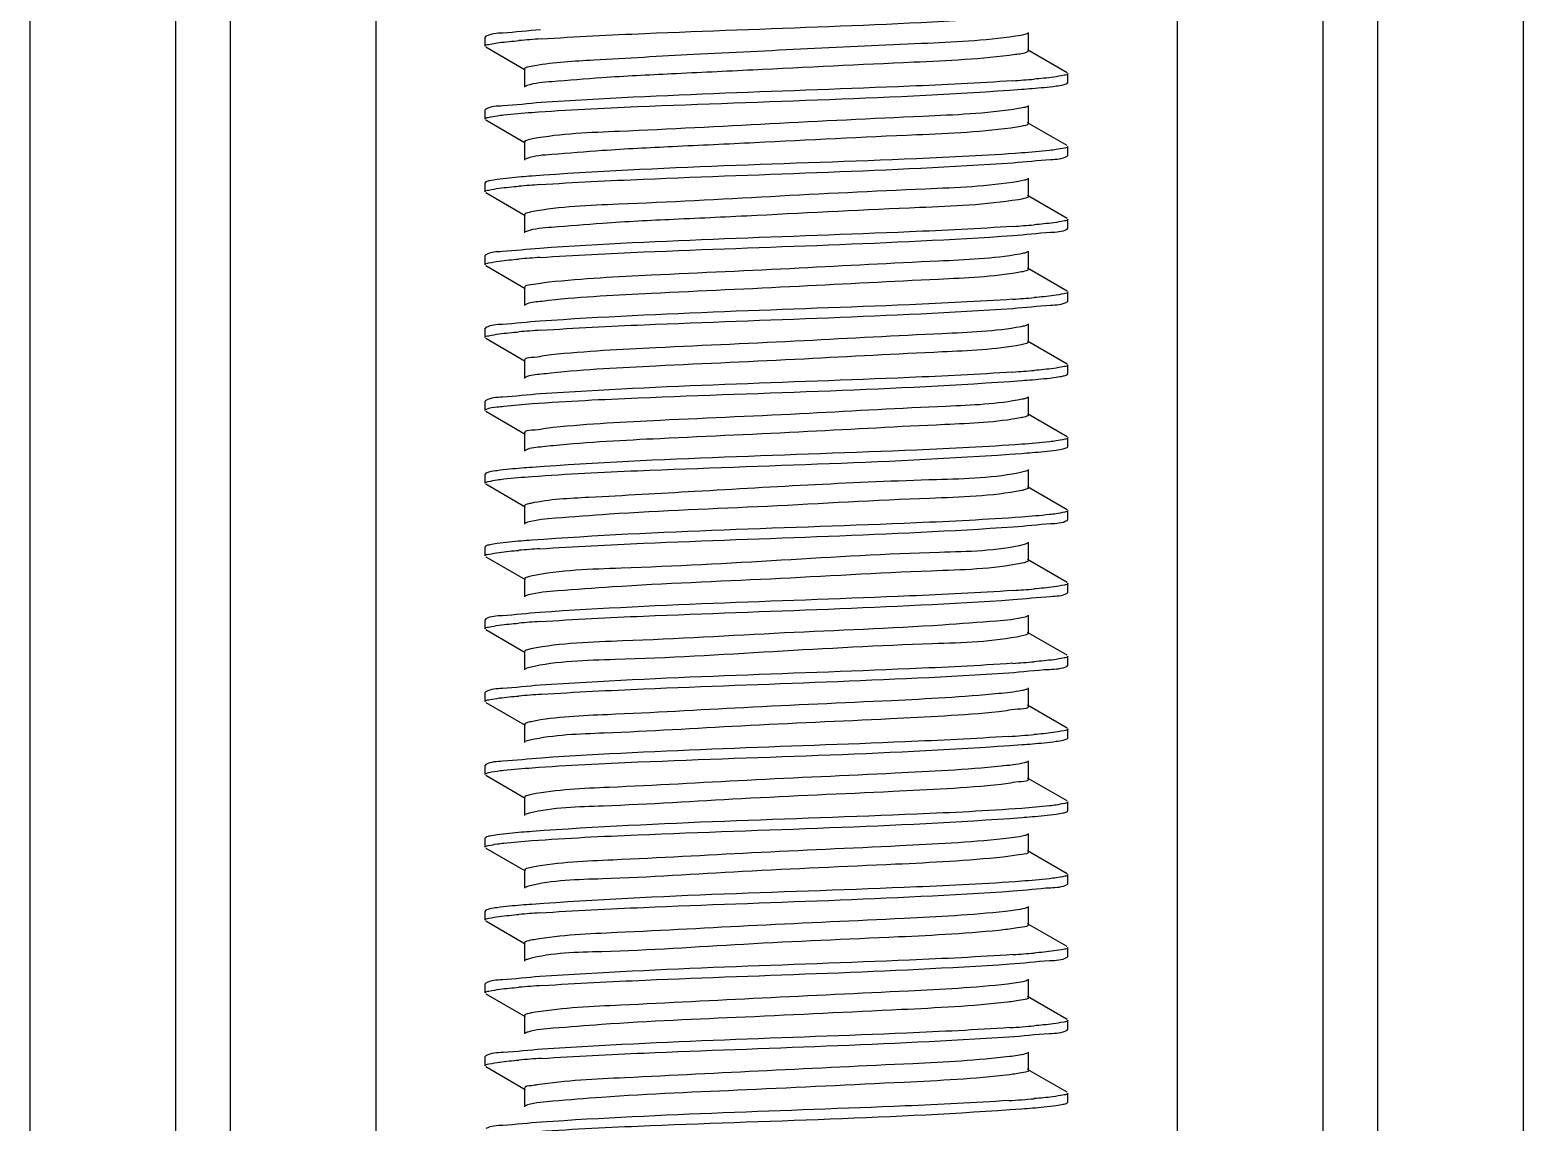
# Model space of a CAD drawing. Extents: x -427546 to -314919, y 698702 to 968782.
# Drawn here: x -415004.5 to -414699.4, y 910310.5 to 910533.7 of the extents above; entities that cross this region are included whole.
import ezdxf

# ---------------------------------------------------------------- set-up
doc = ezdxf.new("R2010")
doc.units = 0
doc.header["$LTSCALE"] = 1000
doc.header["$MEASUREMENT"] = 0
doc.layers.get('0').update_dxf_attribs({"linetype": 'CONTINUOUS'})

msp = doc.modelspace()

# ---------------------------------------------------------------- linework, layer by layer
at = {"linetype": 'CONTINUOUS'}
for p, q in [((-415004.48, 912764.98), (-415004.48, 909801.84)), ((-414974.72, 912764.98), (-414974.72, 909801.84)), ((-414963.55, 912764.98), (-414963.55, 909801.84)), ((-414933.79, 912764.98), (-414933.79, 909801.84)), ((-414770.08, 912764.98), (-414770.08, 909801.84)), ((-414740.31, 912764.98), (-414740.31, 909801.84)), ((-414729.15, 912764.98), (-414729.15, 909801.84)), ((-414699.38, 912764.98), (-414699.38, 909801.84)), ((-414800.46, 910529.47), (-414800.46, 910533.19)), ((-414911.32, 910532.42), (-414911.46, 910532.26)), ((-414911.46, 910530.4), (-414911.46, 910532.26)), ((-414911.46, 910530.4), (-414911.46, 910532.26)), ((-414911.32, 910530.24), (-414903.25, 910525.56)), ((-414792.54, 910524.98), (-414800.62, 910529.66)), ((-414903.41, 910525.75), (-414903.41, 910522.03)), ((-414792.4, 910522.96), (-414792.4, 910524.82)), ((-414792.4, 910522.96), (-414792.4, 910524.82)), ((-414792.54, 910522.79), (-414792.4, 910522.96)), ((-414911.32, 910517.54), (-414911.46, 910517.38)), ((-414800.46, 910514.59), (-414800.46, 910518.31)), ((-414911.46, 910515.52), (-414911.46, 910517.38)), ((-414911.46, 910515.52), (-414911.46, 910517.38)), ((-414911.32, 910515.35), (-414903.25, 910510.68)), ((-414792.54, 910510.1), (-414800.62, 910514.77)), ((-414903.41, 910510.86), (-414903.41, 910507.14)), ((-414792.4, 910508.07), (-414792.4, 910509.93)), ((-414792.4, 910508.07), (-414792.4, 910509.93)), ((-414902.97, 910507.45), (-414903.25, 910507.33)), ((-414792.54, 910507.91), (-414792.4, 910508.07)), ((-414911.32, 910502.66), (-414911.46, 910502.49)), ((-414911.46, 910500.63), (-414911.46, 910502.49)), ((-414911.46, 910500.63), (-414911.46, 910502.49)), ((-414800.46, 910499.7), (-414800.46, 910503.42)), ((-414911.32, 910500.47), (-414903.25, 910495.79)), ((-414792.54, 910495.21), (-414800.62, 910499.89)), ((-414903.41, 910495.98), (-414903.41, 910492.26)), ((-414792.54, 910493.03), (-414792.4, 910493.19)), ((-414792.4, 910493.19), (-414792.4, 910495.05)), ((-414792.4, 910493.19), (-414792.4, 910495.05)), ((-414903, 910492.56), (-414903.25, 910492.45)), ((-414911.32, 910487.77), (-414911.46, 910487.61)), ((-414911.46, 910485.75), (-414911.46, 910487.61)), ((-414911.46, 910485.75), (-414911.46, 910487.61)), ((-414800.46, 910484.82), (-414800.46, 910488.54)), ((-414911.32, 910485.59), (-414903.25, 910480.91)), ((-414792.54, 910480.33), (-414800.62, 910485.01)), ((-414903.41, 910481.1), (-414903.41, 910477.38)), ((-414792.54, 910478.15), (-414792.4, 910478.31)), ((-414792.4, 910478.31), (-414792.4, 910480.17)), ((-414792.4, 910478.31), (-414792.4, 910480.17)), ((-414911.32, 910472.89), (-414911.46, 910472.73)), ((-414911.46, 910470.87), (-414911.46, 910472.73)), ((-414911.46, 910470.87), (-414911.46, 910472.73)), ((-414800.46, 910469.94), (-414800.46, 910473.66)), ((-414911.32, 910470.7), (-414903.25, 910466.03)), ((-414792.54, 910465.45), (-414800.62, 910470.12)), ((-414903.41, 910466.22), (-414903.41, 910462.5)), ((-414792.54, 910463.26), (-414792.4, 910463.43)), ((-414792.4, 910463.43), (-414792.4, 910465.29)), ((-414792.4, 910463.43), (-414792.4, 910465.29)), ((-414911.32, 910458.01), (-414911.46, 910457.84)), ((-414911.46, 910455.98), (-414911.46, 910457.84)), ((-414911.46, 910455.98), (-414911.46, 910457.84)), ((-414800.46, 910455.05), (-414800.46, 910458.77)), ((-414911.32, 910455.82), (-414903.25, 910451.14)), ((-414792.54, 910450.57), (-414800.62, 910455.24)), ((-414903.41, 910451.33), (-414903.41, 910447.61)), ((-414792.4, 910448.54), (-414792.4, 910450.4)), ((-414792.4, 910448.54), (-414792.4, 910450.4)), ((-414792.54, 910448.38), (-414792.4, 910448.54)), ((-414911.32, 910443.12), (-414911.46, 910442.96)), ((-414911.46, 910441.1), (-414911.46, 910442.96)), ((-414911.46, 910441.1), (-414911.46, 910442.96)), ((-414800.46, 910440.17), (-414800.46, 910443.89)), ((-414911.32, 910440.94), (-414903.25, 910436.26)), ((-414792.54, 910435.68), (-414800.62, 910440.36)), ((-414903.41, 910436.45), (-414903.41, 910432.73)), ((-414792.4, 910433.66), (-414792.4, 910435.52)), ((-414792.4, 910433.66), (-414792.4, 910435.52)), ((-414792.54, 910433.5), (-414792.4, 910433.66)), ((-414800.46, 910425.29), (-414800.46, 910429.01)), ((-414911.32, 910428.24), (-414911.46, 910428.08)), ((-414911.46, 910426.22), (-414911.46, 910428.08)), ((-414911.46, 910426.22), (-414911.46, 910428.08)), ((-414911.32, 910426.05), (-414903.25, 910421.38)), ((-414801.32, 910424.85), (-414801.74, 910424.76)), ((-414792.54, 910420.8), (-414800.62, 910425.48)), ((-414903.41, 910421.57), (-414903.41, 910417.85)), ((-414792.4, 910418.78), (-414792.4, 910420.64)), ((-414792.4, 910418.78), (-414792.4, 910420.64)), ((-414792.54, 910418.61), (-414792.4, 910418.78)), ((-414800.46, 910410.4), (-414800.46, 910414.13)), ((-414911.32, 910413.36), (-414911.46, 910413.2)), ((-414911.46, 910411.33), (-414911.46, 910413.2)), ((-414911.46, 910411.33), (-414911.46, 910413.2)), ((-414911.32, 910411.17), (-414903.25, 910406.5)), ((-414801.14, 910410.02), (-414801.71, 910409.88)), ((-414792.54, 910405.92), (-414800.62, 910410.59)), ((-414903.41, 910406.68), (-414903.41, 910402.96)), ((-414792.4, 910403.89), (-414792.4, 910405.75)), ((-414792.4, 910403.89), (-414792.4, 910405.75)), ((-414792.54, 910403.73), (-414792.4, 910403.89)), ((-414911.32, 910398.48), (-414911.46, 910398.31)), ((-414800.46, 910395.52), (-414800.46, 910399.24)), ((-414911.46, 910396.45), (-414911.46, 910398.31)), ((-414911.46, 910396.45), (-414911.46, 910398.31)), ((-414911.32, 910396.29), (-414903.25, 910391.61)), ((-414792.54, 910391.03), (-414800.62, 910395.71)), ((-414903.41, 910391.8), (-414903.41, 910388.08)), ((-414792.4, 910389.01), (-414792.4, 910390.87)), ((-414792.4, 910389.01), (-414792.4, 910390.87)), ((-414792.54, 910388.85), (-414792.4, 910389.01)), ((-414911.32, 910383.59), (-414911.46, 910383.43)), ((-414911.46, 910381.57), (-414911.46, 910383.43)), ((-414911.46, 910381.57), (-414911.46, 910383.43)), ((-414800.46, 910380.64), (-414800.46, 910384.36)), ((-414911.32, 910381.41), (-414903.25, 910376.73)), ((-414792.54, 910376.15), (-414800.62, 910380.83)), ((-414903.41, 910376.92), (-414903.41, 910373.2)), ((-414792.54, 910373.96), (-414792.4, 910374.13)), ((-414792.4, 910374.13), (-414792.4, 910375.99)), ((-414792.4, 910374.13), (-414792.4, 910375.99)), ((-414911.32, 910368.71), (-414911.46, 910368.55)), ((-414911.46, 910366.69), (-414911.46, 910368.55)), ((-414911.46, 910366.69), (-414911.46, 910368.55)), ((-414800.46, 910365.76), (-414800.46, 910369.48)), ((-414911.32, 910366.52), (-414903.25, 910361.85)), ((-414792.54, 910361.27), (-414800.62, 910365.94)), ((-414903.41, 910362.03), (-414903.41, 910358.31)), ((-414792.54, 910359.08), (-414792.4, 910359.24)), ((-414792.4, 910359.24), (-414792.4, 910361.1)), ((-414792.4, 910359.24), (-414792.4, 910361.1)), ((-414911.32, 910353.83), (-414911.46, 910353.66)), ((-414911.46, 910351.8), (-414911.46, 910353.66)), ((-414911.46, 910351.8), (-414911.46, 910353.66)), ((-414800.46, 910350.87), (-414800.46, 910354.59)), ((-414911.32, 910351.64), (-414903.25, 910346.96)), ((-414792.54, 910346.38), (-414800.62, 910351.06)), ((-414903.41, 910347.15), (-414903.41, 910343.43)), ((-414792.54, 910344.2), (-414792.4, 910344.36)), ((-414792.4, 910344.36), (-414792.4, 910346.22)), ((-414792.4, 910344.36), (-414792.4, 910346.22)), ((-414911.32, 910338.94), (-414911.46, 910338.78)), ((-414911.46, 910336.92), (-414911.46, 910338.78)), ((-414911.46, 910336.92), (-414911.46, 910338.78)), ((-414800.46, 910335.99), (-414800.46, 910339.71)), ((-414911.32, 910336.76), (-414903.25, 910332.08)), ((-414792.54, 910331.5), (-414800.62, 910336.18)), ((-414903.41, 910332.27), (-414903.41, 910328.55)), ((-414792.54, 910329.32), (-414792.4, 910329.48)), ((-414792.4, 910329.48), (-414792.4, 910331.34)), ((-414792.4, 910329.48), (-414792.4, 910331.34)), ((-414911.32, 910324.06), (-414911.46, 910323.9)), ((-414911.46, 910322.04), (-414911.46, 910323.9)), ((-414911.46, 910322.04), (-414911.46, 910323.9)), ((-414800.46, 910321.11), (-414800.46, 910324.83)), ((-414911.32, 910321.87), (-414903.25, 910317.2)), ((-414792.54, 910316.62), (-414800.62, 910321.29)), ((-414903.41, 910317.39), (-414903.41, 910313.67)), ((-414792.4, 910314.6), (-414792.4, 910316.46)), ((-414792.4, 910314.6), (-414792.4, 910316.46)), ((-414792.54, 910314.43), (-414792.4, 910314.6))]:
    msp.add_line(p, q, dxfattribs=at)
for centre, radius, start, end in [((-414882.87, 910273.3), 259.16, 93.7954, 94.806), ((-414820.77, 910779.06), 256.29, 273.829, 274.8033), ((-414883.2, 910247.74), 254.94, 93.8436, 94.8035), ((-414820.66, 910747.86), 254.86, 273.8442, 274.8035), ((-414883.16, 910232.31), 255.49, 93.8362, 94.8047), ((-414820.73, 910733.88), 255.76, 273.8345, 274.8034), ((-414883.05, 910216.06), 256.86, 93.8204, 94.8056), ((-414820.77, 910719.48), 256.24, 273.8294, 274.8033), ((-414804.14, 910451.25), 11.85, 281.4996, 282.8069), ((-414883.2, 910173.33), 254.94, 93.8437, 94.8034), ((-414820.65, 910673.41), 254.82, 273.8446, 274.8035), ((-414883.16, 910157.93), 255.46, 93.8365, 94.8046), ((-414820.73, 910659.44), 255.74, 273.8348, 274.8034), ((-414882.77, 910138.15), 260.36, 93.7887, 94.801), ((-414821.82, 910658.39), 269.61, 273.6947, 274.7994), ((-414883.2, 910098.92), 254.93, 93.8438, 94.8034), ((-414820.65, 910598.96), 254.78, 273.845, 274.8036), ((-414882.5, 910075.12), 263.88, 93.753, 94.8001), ((-414821.57, 910595.72), 266.46, 273.7263, 274.8), ((-414882.76, 910063.63), 260.48, 93.7875, 94.801), ((-414821.81, 910583.88), 269.52, 273.6957, 274.7994)]:
    msp.add_arc(centre, radius, start, end, dxfattribs=at)
for points, knots in [([(-414900.02, 910531.89), (-414892.96, 910532.37), (-414860.84, 910533.91), (-414828.68, 910534.66), (-414803.65, 910536.36)], [0, 0, 0, 0, 0.21997, 1, 1, 1, 1]), ([(-414900.16, 910533.74), (-414902.74, 910533.57), (-414906.37, 910533.07), (-414910.31, 910533), (-414911.32, 910532.42)], [0, 0, 0, 0, 0.690434, 1, 1, 1, 1]), ([(-414800.62, 910533), (-414800.73, 910532.94), (-414801.54, 910532.64), (-414802.4, 910532.53), (-414803.13, 910532.42)], [0, 0, 0, 0, 0.145106, 1, 1, 1, 1]), ([(-414911.46, 910530.4), (-414911.46, 910530.67), (-414910.03, 910530.85), (-414909.31, 910531.04), (-414908.59, 910531.14)], [0, 0, 0, 0, 0.271456, 1, 1, 1, 1]), ([(-414803.13, 910532.42), (-414809.47, 910531.51), (-414831.45, 910530.51), (-414860.15, 910529.18), (-414886.48, 910527.72), (-414897.33, 910527.08), (-414901.32, 910526.42)], [0, 0, 0, 0, 0.195214, 0.66949, 0.876579, 1, 1, 1, 1]), ([(-414803.13, 910528.7), (-414810, 910527.71), (-414827.95, 910526.97), (-414851.36, 910525.77), (-414872.6, 910524.77), (-414886.31, 910524.11), (-414896.1, 910523.23), (-414901.31, 910522.9), (-414902.94, 910522.35)], [0, 0, 0, 0, 0.2081, 0.537452, 0.703534, 0.845734, 0.94828, 1, 1, 1, 1]), ([(-414800.46, 910529.47), (-414800.46, 910529.38), (-414801.39, 910528.77), (-414802.28, 910528.82), (-414803.13, 910528.7)], [0, 0, 0, 0, 0.090621, 1, 1, 1, 1]), ([(-414901.32, 910526.42), (-414901.85, 910526.34), (-414902.41, 910526.2), (-414903.41, 910525.96), (-414903.41, 910525.75)], [0, 0, 0, 0, 0.718866, 1, 1, 1, 1]), ([(-414792.4, 910524.82), (-414792.4, 910524.55), (-414793.83, 910524.37), (-414794.56, 910524.17), (-414795.28, 910524.08)], [0, 0, 0, 0, 0.27149, 1, 1, 1, 1]), ([(-414902.94, 910522.35), (-414903, 910522.33), (-414903.1, 910522.29), (-414903.2, 910522.24), (-414903.25, 910522.22)], [0, 0, 0, 0, 0.55363, 1, 1, 1, 1]), ([(-414901.92, 910516.88), (-414894.74, 910517.4), (-414861.38, 910519.03), (-414827.97, 910519.68), (-414801.85, 910521.6)], [0, 0, 0, 0, 0.21564, 1, 1, 1, 1]), ([(-414803.65, 910523.34), (-414810.68, 910522.86), (-414842.8, 910521.31), (-414874.96, 910520.56), (-414900.02, 910518.87)], [0, 0, 0, 0, 0.218927, 1, 1, 1, 1]), ([(-414801.85, 910521.6), (-414801.12, 910521.66), (-414798.77, 910521.84), (-414796.42, 910522.05), (-414794.81, 910522.28)], [0, 0, 0, 0, 0.30751, 1, 1, 1, 1]), ([(-414794.81, 910522.28), (-414794.31, 910522.35), (-414793.56, 910522.48), (-414792.78, 910522.66), (-414792.54, 910522.79)], [0, 0, 0, 0, 0.642991, 1, 1, 1, 1]), ([(-414900.02, 910518.87), (-414902.64, 910518.69), (-414906.3, 910518.18), (-414910.3, 910518.12), (-414911.32, 910517.54)], [0, 0, 0, 0, 0.690663, 1, 1, 1, 1]), ([(-414802.81, 910517.59), (-414809.15, 910516.61), (-414826.04, 910515.91), (-414853.1, 910514.56), (-414879.66, 910513.09), (-414895.93, 910512.54), (-414901.78, 910511.46)], [0, 0, 0, 0, 0.194105, 0.509785, 0.82001, 1, 1, 1, 1]), ([(-414800.62, 910518.12), (-414800.86, 910517.98), (-414801.6, 910517.8), (-414802.34, 910517.66), (-414802.81, 910517.59)], [0, 0, 0, 0, 0.36416, 1, 1, 1, 1]), ([(-414911.46, 910515.52), (-414911.46, 910515.75), (-414910.27, 910515.95), (-414909.64, 910516.11), (-414909.02, 910516.2)], [0, 0, 0, 0, 0.274278, 1, 1, 1, 1]), ([(-414909.02, 910516.2), (-414908.57, 910516.26), (-414906.21, 910516.55), (-414903.84, 910516.74), (-414901.92, 910516.88)], [0, 0, 0, 0, 0.191483, 1, 1, 1, 1]), ([(-414800.46, 910514.59), (-414800.45, 910514.35), (-414801.59, 910514.11), (-414802.22, 910513.96), (-414802.81, 910513.87)], [0, 0, 0, 0, 0.278319, 1, 1, 1, 1]), ([(-414901.78, 910511.46), (-414902.19, 910511.39), (-414902.66, 910511.28), (-414903.41, 910511.03), (-414903.41, 910510.86)], [0, 0, 0, 0, 0.712667, 1, 1, 1, 1]), ([(-414802.81, 910513.87), (-414809.58, 910512.83), (-414827.51, 910512.14), (-414850.95, 910510.91), (-414872.36, 910509.9), (-414886.22, 910509.24), (-414896.09, 910508.34), (-414901.35, 910508.03), (-414902.97, 910507.45)], [0, 0, 0, 0, 0.204575, 0.534732, 0.702004, 0.845303, 0.948449, 1, 1, 1, 1]), ([(-414801.85, 910508.58), (-414809.01, 910508.05), (-414842.37, 910506.43), (-414875.78, 910505.77), (-414901.92, 910503.85)], [0, 0, 0, 0, 0.215051, 1, 1, 1, 1]), ([(-414794.81, 910509.26), (-414795.26, 910509.2), (-414797.6, 910508.91), (-414799.95, 910508.72), (-414801.85, 910508.58)], [0, 0, 0, 0, 0.191313, 1, 1, 1, 1]), ([(-414792.4, 910509.93), (-414792.4, 910509.7), (-414793.58, 910509.5), (-414794.2, 910509.34), (-414794.81, 910509.26)], [0, 0, 0, 0, 0.274533, 1, 1, 1, 1]), ([(-414900.29, 910502.11), (-414893.24, 910502.59), (-414861, 910504.14), (-414828.72, 910504.88), (-414803.57, 910506.6)], [0, 0, 0, 0, 0.219067, 1, 1, 1, 1]), ([(-414803.57, 910506.6), (-414801.02, 910506.77), (-414797.44, 910507.27), (-414793.54, 910507.34), (-414792.54, 910507.91)], [0, 0, 0, 0, 0.690176, 1, 1, 1, 1]), ([(-414909.02, 910503.17), (-414909.52, 910503.1), (-414910.29, 910502.97), (-414911.08, 910502.8), (-414911.32, 910502.66)], [0, 0, 0, 0, 0.643579, 1, 1, 1, 1]), ([(-414901.92, 910503.85), (-414902.65, 910503.8), (-414905.02, 910503.61), (-414907.39, 910503.4), (-414909.02, 910503.17)], [0, 0, 0, 0, 0.307323, 1, 1, 1, 1]), ([(-414802.51, 910502.75), (-414808.79, 910501.72), (-414825.73, 910501.07), (-414852.97, 910499.69), (-414879.75, 910498.17), (-414896.14, 910497.68), (-414901.97, 910496.54)], [0, 0, 0, 0, 0.1914, 0.508904, 0.82143, 1, 1, 1, 1]), ([(-414800.62, 910503.23), (-414800.83, 910503.11), (-414801.47, 910502.94), (-414802.11, 910502.82), (-414802.51, 910502.75)], [0, 0, 0, 0, 0.370146, 1, 1, 1, 1]), ([(-414911.46, 910500.63), (-414911.46, 910500.9), (-414910.04, 910501.08), (-414909.32, 910501.28), (-414908.61, 910501.37)], [0, 0, 0, 0, 0.271597, 1, 1, 1, 1]), ([(-414800.46, 910499.7), (-414800.46, 910499.5), (-414801.43, 910499.25), (-414801.99, 910499.12), (-414802.51, 910499.03)], [0, 0, 0, 0, 0.281673, 1, 1, 1, 1]), ([(-414901.97, 910496.54), (-414902.33, 910496.47), (-414902.75, 910496.38), (-414903.41, 910496.13), (-414903.41, 910495.98)], [0, 0, 0, 0, 0.709469, 1, 1, 1, 1]), ([(-414802.51, 910499.03), (-414809.17, 910497.94), (-414827.08, 910497.31), (-414850.53, 910496.04), (-414872.11, 910495.03), (-414886.12, 910494.37), (-414896.08, 910493.45), (-414901.37, 910493.15), (-414903, 910492.56)], [0, 0, 0, 0, 0.200932, 0.531835, 0.700309, 0.844745, 0.948548, 1, 1, 1, 1]), ([(-414803.57, 910493.58), (-414810.62, 910493.1), (-414842.86, 910491.54), (-414875.14, 910490.8), (-414900.29, 910489.09)], [0, 0, 0, 0, 0.219037, 1, 1, 1, 1]), ([(-414792.4, 910495.05), (-414792.4, 910494.78), (-414793.82, 910494.6), (-414794.54, 910494.41), (-414795.26, 910494.31)], [0, 0, 0, 0, 0.27161, 1, 1, 1, 1]), ([(-414900.25, 910487.23), (-414893.2, 910487.71), (-414860.99, 910489.26), (-414828.74, 910490), (-414803.62, 910491.71)], [0, 0, 0, 0, 0.219143, 1, 1, 1, 1]), ([(-414803.62, 910491.71), (-414801.06, 910491.89), (-414797.46, 910492.39), (-414793.54, 910492.45), (-414792.54, 910493.03)], [0, 0, 0, 0, 0.690266, 1, 1, 1, 1]), ([(-414900.29, 910489.09), (-414902.84, 910488.91), (-414906.42, 910488.41), (-414910.33, 910488.35), (-414911.32, 910487.77)], [0, 0, 0, 0, 0.690196, 1, 1, 1, 1]), ([(-414802.23, 910487.92), (-414807.7, 910486.95), (-414822.82, 910486.35), (-414847.87, 910484.95), (-414874.43, 910483.76), (-414891.49, 910482.9), (-414898.45, 910482.15)], [0, 0, 0, 0, 0.172879, 0.468878, 0.781995, 1, 1, 1, 1]), ([(-414800.62, 910488.35), (-414800.8, 910488.25), (-414801.35, 910488.09), (-414801.89, 910487.98), (-414802.23, 910487.92)], [0, 0, 0, 0, 0.376739, 1, 1, 1, 1]), ([(-414911.46, 910485.75), (-414911.46, 910486.02), (-414910.05, 910486.2), (-414909.33, 910486.39), (-414908.61, 910486.49)], [0, 0, 0, 0, 0.271633, 1, 1, 1, 1]), ([(-414802.23, 910484.2), (-414807.7, 910483.23), (-414822.82, 910482.63), (-414847.87, 910481.23), (-414874.43, 910480.04), (-414891.49, 910479.17), (-414898.45, 910478.43)], [0, 0, 0, 0, 0.172879, 0.468878, 0.781995, 1, 1, 1, 1]), ([(-414800.46, 910484.82), (-414800.46, 910484.64), (-414801.29, 910484.39), (-414801.78, 910484.27), (-414802.23, 910484.2)], [0, 0, 0, 0, 0.285344, 1, 1, 1, 1]), ([(-414898.45, 910482.15), (-414899.69, 910482.01), (-414900.87, 910481.65), (-414903.41, 910481.55), (-414903.41, 910481.1)], [0, 0, 0, 0, 0.733223, 1, 1, 1, 1]), ([(-414898.45, 910478.43), (-414899.05, 910478.36), (-414900.64, 910478.12), (-414902.36, 910478.08), (-414903.25, 910477.57)], [0, 0, 0, 0, 0.372684, 1, 1, 1, 1]), ([(-414803.62, 910478.69), (-414810.67, 910478.21), (-414842.88, 910476.66), (-414875.13, 910475.92), (-414900.25, 910474.2)], [0, 0, 0, 0, 0.219178, 1, 1, 1, 1]), ([(-414803.65, 910476.83), (-414801.08, 910477), (-414797.47, 910477.5), (-414793.55, 910477.57), (-414792.54, 910478.15)], [0, 0, 0, 0, 0.690313, 1, 1, 1, 1]), ([(-414792.4, 910480.17), (-414792.4, 910479.9), (-414793.83, 910479.72), (-414794.55, 910479.52), (-414795.27, 910479.43)], [0, 0, 0, 0, 0.271534, 1, 1, 1, 1]), ([(-414900.16, 910472.35), (-414893.11, 910472.83), (-414860.94, 910474.38), (-414828.73, 910475.12), (-414803.65, 910476.83)], [0, 0, 0, 0, 0.219437, 1, 1, 1, 1]), ([(-414900.25, 910474.2), (-414902.81, 910474.03), (-414906.41, 910473.53), (-414910.32, 910473.46), (-414911.32, 910472.89)], [0, 0, 0, 0, 0.690275, 1, 1, 1, 1]), ([(-414801.97, 910473.08), (-414807.26, 910472.07), (-414822.13, 910471.53), (-414846.96, 910470.09), (-414873.64, 910468.93), (-414890.88, 910468.05), (-414898, 910467.31)], [0, 0, 0, 0, 0.167774, 0.461831, 0.776883, 1, 1, 1, 1]), ([(-414800.62, 910473.47), (-414800.78, 910473.38), (-414801.23, 910473.24), (-414801.69, 910473.13), (-414801.97, 910473.08)], [0, 0, 0, 0, 0.384134, 1, 1, 1, 1]), ([(-414911.46, 910470.87), (-414911.46, 910471.14), (-414910.04, 910471.32), (-414909.32, 910471.51), (-414908.61, 910471.6)], [0, 0, 0, 0, 0.271588, 1, 1, 1, 1]), ([(-414801.97, 910469.36), (-414807.26, 910468.35), (-414822.13, 910467.81), (-414846.96, 910466.37), (-414873.64, 910465.2), (-414890.88, 910464.32), (-414898, 910463.59)], [0, 0, 0, 0, 0.167774, 0.461831, 0.776883, 1, 1, 1, 1]), ([(-414800.46, 910469.94), (-414800.46, 910469.78), (-414801.15, 910469.53), (-414801.59, 910469.43), (-414801.97, 910469.36)], [0, 0, 0, 0, 0.289775, 1, 1, 1, 1]), ([(-414898, 910467.31), (-414899.35, 910467.17), (-414900.63, 910466.77), (-414903.41, 910466.71), (-414903.41, 910466.22)], [0, 0, 0, 0, 0.734072, 1, 1, 1, 1]), ([(-414898, 910463.59), (-414898.66, 910463.52), (-414900.4, 910463.27), (-414902.28, 910463.24), (-414903.25, 910462.68)], [0, 0, 0, 0, 0.374658, 1, 1, 1, 1]), ([(-414803.65, 910463.81), (-414810.69, 910463.33), (-414842.86, 910461.78), (-414875.07, 910461.03), (-414900.16, 910459.33)], [0, 0, 0, 0, 0.219145, 1, 1, 1, 1]), ([(-414801.81, 910462.08), (-414801.09, 910462.13), (-414798.75, 910462.31), (-414796.41, 910462.52), (-414794.8, 910462.75)], [0, 0, 0, 0, 0.307527, 1, 1, 1, 1]), ([(-414792.4, 910465.29), (-414792.4, 910465.01), (-414793.83, 910464.84), (-414794.56, 910464.64), (-414795.28, 910464.55)], [0, 0, 0, 0, 0.271494, 1, 1, 1, 1]), ([(-414794.8, 910462.75), (-414794.31, 910462.82), (-414793.55, 910462.95), (-414792.78, 910463.12), (-414792.54, 910463.26)], [0, 0, 0, 0, 0.642834, 1, 1, 1, 1]), ([(-414901.82, 910457.35), (-414894.63, 910457.88), (-414861.29, 910459.5), (-414827.9, 910460.15), (-414801.81, 910462.08)], [0, 0, 0, 0, 0.216129, 1, 1, 1, 1]), ([(-414911.46, 910455.98), (-414911.46, 910456.06), (-414910.58, 910456.62), (-414909.78, 910456.56), (-414908.99, 910456.67)], [0, 0, 0, 0, 0.088901, 1, 1, 1, 1]), ([(-414900.16, 910459.33), (-414902.75, 910459.15), (-414906.37, 910458.65), (-414910.32, 910458.59), (-414911.32, 910458.01)], [0, 0, 0, 0, 0.690428, 1, 1, 1, 1]), ([(-414908.99, 910456.67), (-414908.54, 910456.73), (-414906.15, 910457.02), (-414903.76, 910457.21), (-414901.82, 910457.35)], [0, 0, 0, 0, 0.191572, 1, 1, 1, 1]), ([(-414801.73, 910458.25), (-414806.83, 910457.19), (-414821.46, 910456.72), (-414846.05, 910455.23), (-414872.83, 910454.09), (-414890.26, 910453.2), (-414897.53, 910452.48)], [0, 0, 0, 0, 0.162646, 0.454753, 0.771748, 1, 1, 1, 1]), ([(-414800.62, 910458.59), (-414800.75, 910458.51), (-414801.12, 910458.38), (-414801.5, 910458.29), (-414801.73, 910458.25)], [0, 0, 0, 0, 0.392529, 1, 1, 1, 1]), ([(-414801.84, 910454.5), (-414806.99, 910453.47), (-414821.65, 910452.97), (-414846.25, 910451.51), (-414872.94, 910450.36), (-414890.29, 910449.47), (-414897.53, 910448.76)], [0, 0, 0, 0, 0.164346, 0.456483, 0.772538, 1, 1, 1, 1]), ([(-414800.46, 910455.05), (-414800.46, 910454.91), (-414801.08, 910454.67), (-414801.49, 910454.57), (-414801.84, 910454.5)], [0, 0, 0, 0, 0.292517, 1, 1, 1, 1]), ([(-414897.53, 910452.48), (-414899, 910452.33), (-414900.37, 910451.88), (-414903.41, 910451.87), (-414903.41, 910451.33)], [0, 0, 0, 0, 0.734772, 1, 1, 1, 1]), ([(-414792.4, 910450.4), (-414792.4, 910450.17), (-414793.58, 910449.97), (-414794.2, 910449.81), (-414794.8, 910449.73)], [0, 0, 0, 0, 0.274605, 1, 1, 1, 1]), ([(-414897.53, 910448.76), (-414898.25, 910448.68), (-414900.14, 910448.41), (-414902.2, 910448.41), (-414903.25, 910447.8)], [0, 0, 0, 0, 0.376452, 1, 1, 1, 1]), ([(-414801.81, 910449.05), (-414808.96, 910448.53), (-414842.3, 910446.9), (-414875.68, 910446.23), (-414901.82, 910444.33)], [0, 0, 0, 0, 0.214712, 1, 1, 1, 1]), ([(-414801.85, 910447.19), (-414801.12, 910447.24), (-414798.77, 910447.43), (-414796.42, 910447.64), (-414794.81, 910447.87)], [0, 0, 0, 0, 0.307511, 1, 1, 1, 1]), ([(-414794.8, 910449.73), (-414795.24, 910449.66), (-414797.58, 910449.38), (-414799.92, 910449.19), (-414801.81, 910449.05)], [0, 0, 0, 0, 0.191302, 1, 1, 1, 1]), ([(-414794.81, 910447.87), (-414794.31, 910447.94), (-414793.56, 910448.07), (-414792.78, 910448.24), (-414792.54, 910448.38)], [0, 0, 0, 0, 0.642987, 1, 1, 1, 1]), ([(-414901.82, 910444.33), (-414902.56, 910444.27), (-414904.95, 910444.09), (-414907.34, 910443.88), (-414908.99, 910443.65)], [0, 0, 0, 0, 0.307216, 1, 1, 1, 1]), ([(-414901.92, 910442.46), (-414894.74, 910442.99), (-414861.38, 910444.61), (-414827.97, 910445.27), (-414801.85, 910447.19)], [0, 0, 0, 0, 0.215653, 1, 1, 1, 1]), ([(-414911.46, 910441.1), (-414911.46, 910441.33), (-414910.26, 910441.53), (-414909.63, 910441.7), (-414909.02, 910441.78)], [0, 0, 0, 0, 0.274271, 1, 1, 1, 1]), ([(-414908.99, 910443.65), (-414909.5, 910443.57), (-414910.28, 910443.44), (-414911.08, 910443.27), (-414911.32, 910443.12)], [0, 0, 0, 0, 0.644071, 1, 1, 1, 1]), ([(-414909.02, 910441.78), (-414908.57, 910441.85), (-414906.21, 910442.13), (-414903.84, 910442.32), (-414901.92, 910442.46)], [0, 0, 0, 0, 0.191488, 1, 1, 1, 1]), ([(-414801.52, 910443.41), (-414807.3, 910442.09), (-414829.91, 910441.66), (-414859.41, 910439.92), (-414887.02, 910438.32), (-414898.27, 910437.79), (-414902.16, 910436.97)], [0, 0, 0, 0, 0.176446, 0.666999, 0.881663, 1, 1, 1, 1]), ([(-414800.62, 910443.7), (-414800.73, 910443.64), (-414801.03, 910443.53), (-414801.33, 910443.45), (-414801.52, 910443.41)], [0, 0, 0, 0, 0.401923, 1, 1, 1, 1]), ([(-414801.78, 910439.63), (-414807.96, 910438.37), (-414825.45, 910437.98), (-414853.48, 910436.22), (-414879.06, 910435.35), (-414895.32, 910434.03), (-414900.96, 910433.64), (-414902.79, 910433.1)], [0, 0, 0, 0, 0.18687, 0.514831, 0.834376, 0.943334, 1, 1, 1, 1]), ([(-414800.46, 910440.17), (-414800.46, 910440.05), (-414800.92, 910439.83), (-414801.25, 910439.75), (-414801.52, 910439.69)], [0, 0, 0, 0, 0.301807, 1, 1, 1, 1]), ([(-414902.16, 910436.97), (-414902.48, 910436.91), (-414902.85, 910436.82), (-414903.41, 910436.59), (-414903.41, 910436.45)], [0, 0, 0, 0, 0.704889, 1, 1, 1, 1]), ([(-414792.4, 910435.52), (-414792.4, 910435.29), (-414793.58, 910435.09), (-414794.2, 910434.93), (-414794.81, 910434.84)], [0, 0, 0, 0, 0.274535, 1, 1, 1, 1]), ([(-414902.79, 910433.1), (-414902.88, 910433.07), (-414903.04, 910433.02), (-414903.18, 910432.95), (-414903.24, 910432.92)], [0, 0, 0, 0, 0.569367, 1, 1, 1, 1]), ([(-414801.85, 910434.17), (-414809.01, 910433.64), (-414842.37, 910432.01), (-414875.77, 910431.35), (-414901.92, 910429.44)], [0, 0, 0, 0, 0.215042, 1, 1, 1, 1]), ([(-414900.29, 910427.69), (-414893.24, 910428.17), (-414861, 910429.73), (-414828.71, 910430.47), (-414803.57, 910432.18)], [0, 0, 0, 0, 0.219068, 1, 1, 1, 1]), ([(-414803.57, 910432.18), (-414801.02, 910432.36), (-414797.44, 910432.85), (-414793.54, 910432.92), (-414792.54, 910433.5)], [0, 0, 0, 0, 0.690173, 1, 1, 1, 1]), ([(-414794.81, 910434.84), (-414795.26, 910434.78), (-414797.59, 910434.49), (-414799.94, 910434.31), (-414801.85, 910434.17)], [0, 0, 0, 0, 0.191313, 1, 1, 1, 1]), ([(-414901.92, 910429.44), (-414902.65, 910429.38), (-414905.02, 910429.2), (-414907.39, 910428.99), (-414909.02, 910428.76)], [0, 0, 0, 0, 0.307318, 1, 1, 1, 1]), ([(-414911.46, 910426.22), (-414911.46, 910426.49), (-414910.04, 910426.67), (-414909.32, 910426.86), (-414908.61, 910426.95)], [0, 0, 0, 0, 0.271594, 1, 1, 1, 1]), ([(-414909.02, 910428.76), (-414909.52, 910428.69), (-414910.29, 910428.55), (-414911.08, 910428.38), (-414911.32, 910428.24)], [0, 0, 0, 0, 0.643594, 1, 1, 1, 1]), ([(-414801.32, 910428.57), (-414806.94, 910427.15), (-414823.7, 910427.03), (-414851.06, 910425.27), (-414878.87, 910423.76), (-414896.09, 910423.35), (-414902.14, 910422.09)], [0, 0, 0, 0, 0.172051, 0.492047, 0.816531, 1, 1, 1, 1]), ([(-414800.62, 910428.82), (-414800.71, 910428.77), (-414800.94, 910428.68), (-414801.18, 910428.61), (-414801.32, 910428.57)], [0, 0, 0, 0, 0.41269, 1, 1, 1, 1]), ([(-414801.74, 910424.76), (-414807.82, 910423.5), (-414825.13, 910423.12), (-414852.96, 910421.37), (-414878.49, 910420.46), (-414894.92, 910419.2), (-414900.68, 910418.77), (-414902.62, 910418.26)], [0, 0, 0, 0, 0.184387, 0.509861, 0.829743, 0.940495, 1, 1, 1, 1]), ([(-414800.46, 910425.29), (-414800.46, 910425.19), (-414800.82, 910424.98), (-414801.1, 910424.91), (-414801.32, 910424.85)], [0, 0, 0, 0, 0.310032, 1, 1, 1, 1]), ([(-414902.14, 910422.09), (-414902.46, 910422.03), (-414902.84, 910421.94), (-414903.41, 910421.7), (-414903.41, 910421.57)], [0, 0, 0, 0, 0.705216, 1, 1, 1, 1]), ([(-414792.4, 910420.64), (-414792.4, 910420.37), (-414793.82, 910420.19), (-414794.54, 910419.99), (-414795.25, 910419.9)], [0, 0, 0, 0, 0.271614, 1, 1, 1, 1]), ([(-414902.62, 910418.26), (-414902.75, 910418.23), (-414902.96, 910418.17), (-414903.16, 910418.08), (-414903.24, 910418.03)], [0, 0, 0, 0, 0.58242, 1, 1, 1, 1]), ([(-414803.57, 910419.16), (-414810.62, 910418.68), (-414842.86, 910417.13), (-414875.14, 910416.39), (-414900.29, 910414.67)], [0, 0, 0, 0, 0.219029, 1, 1, 1, 1]), ([(-414900.25, 910412.81), (-414893.2, 910413.29), (-414860.99, 910414.84), (-414828.74, 910415.59), (-414803.62, 910417.3)], [0, 0, 0, 0, 0.219138, 1, 1, 1, 1]), ([(-414803.62, 910417.3), (-414801.06, 910417.47), (-414797.46, 910417.97), (-414793.54, 910418.04), (-414792.54, 910418.61)], [0, 0, 0, 0, 0.690264, 1, 1, 1, 1]), ([(-414900.29, 910414.67), (-414902.84, 910414.5), (-414906.42, 910414), (-414910.33, 910413.93), (-414911.32, 910413.36)], [0, 0, 0, 0, 0.690195, 1, 1, 1, 1]), ([(-414801.14, 910413.74), (-414803.02, 910413.21), (-414808.7, 910412.8), (-414825.04, 910411.51), (-414850.6, 910410.62), (-414878.55, 910408.86), (-414895.96, 910408.48), (-414902.1, 910407.22)], [0, 0, 0, 0, 0.057838, 0.167543, 0.487244, 0.814181, 1, 1, 1, 1]), ([(-414800.62, 910413.94), (-414800.69, 910413.9), (-414800.86, 910413.82), (-414801.04, 910413.77), (-414801.14, 910413.74)], [0, 0, 0, 0, 0.425019, 1, 1, 1, 1]), ([(-414911.46, 910411.33), (-414911.46, 910411.6), (-414910.05, 910411.78), (-414909.33, 910411.98), (-414908.61, 910412.07)], [0, 0, 0, 0, 0.271633, 1, 1, 1, 1]), ([(-414801.71, 910409.88), (-414807.71, 910408.62), (-414824.82, 910408.23), (-414852.51, 910406.69), (-414879.9, 910405), (-414896.71, 910404.78), (-414902.43, 910403.42)], [0, 0, 0, 0, 0.182223, 0.50526, 0.82533, 1, 1, 1, 1]), ([(-414800.46, 910410.4), (-414800.46, 910410.32), (-414800.73, 910410.13), (-414800.96, 910410.07), (-414801.14, 910410.02)], [0, 0, 0, 0, 0.320305, 1, 1, 1, 1]), ([(-414902.1, 910407.22), (-414902.43, 910407.15), (-414902.82, 910407.06), (-414903.41, 910406.82), (-414903.41, 910406.68)], [0, 0, 0, 0, 0.705925, 1, 1, 1, 1]), ([(-414792.4, 910405.75), (-414792.4, 910405.48), (-414793.83, 910405.3), (-414794.55, 910405.11), (-414795.27, 910405.02)], [0, 0, 0, 0, 0.271536, 1, 1, 1, 1]), ([(-414902.43, 910403.42), (-414902.6, 910403.39), (-414902.87, 910403.31), (-414903.14, 910403.21), (-414903.24, 910403.15)], [0, 0, 0, 0, 0.593796, 1, 1, 1, 1]), ([(-414803.62, 910404.28), (-414810.67, 910403.8), (-414842.88, 910402.24), (-414875.13, 910401.5), (-414900.25, 910399.79)], [0, 0, 0, 0, 0.219177, 1, 1, 1, 1]), ([(-414899.98, 910397.95), (-414893.02, 910398.42), (-414861.17, 910399.95), (-414829.3, 910400.72), (-414804.45, 910402.36)], [0, 0, 0, 0, 0.218817, 1, 1, 1, 1]), ([(-414804.45, 910402.36), (-414801.69, 910402.54), (-414797.83, 910403.08), (-414793.61, 910403.12), (-414792.54, 910403.73)], [0, 0, 0, 0, 0.691533, 1, 1, 1, 1]), ([(-414900.25, 910399.79), (-414902.81, 910399.62), (-414906.41, 910399.12), (-414910.32, 910399.05), (-414911.32, 910398.48)], [0, 0, 0, 0, 0.690271, 1, 1, 1, 1]), ([(-414800.98, 910398.9), (-414801.25, 910398.82), (-414803.08, 910398.41), (-414804.95, 910398.23), (-414806.53, 910398.08)], [0, 0, 0, 0, 0.152407, 1, 1, 1, 1]), ([(-414800.62, 910399.05), (-414800.67, 910399.03), (-414800.79, 910398.97), (-414800.91, 910398.93), (-414800.98, 910398.9)], [0, 0, 0, 0, 0.43932, 1, 1, 1, 1]), ([(-414911.46, 910396.45), (-414911.46, 910396.73), (-414909.99, 910396.9), (-414909.25, 910397.11), (-414908.51, 910397.2)], [0, 0, 0, 0, 0.27108, 1, 1, 1, 1]), ([(-414806.53, 910398.08), (-414813.8, 910397.37), (-414831.18, 910396.48), (-414857.85, 910395.33), (-414882.36, 910393.87), (-414896.94, 910393.38), (-414902.05, 910392.35)], [0, 0, 0, 0, 0.228997, 0.545176, 0.836537, 1, 1, 1, 1]), ([(-414800.46, 910395.52), (-414800.46, 910394.97), (-414803.59, 910394.98), (-414805.02, 910394.51), (-414806.53, 910394.36)], [0, 0, 0, 0, 0.265195, 1, 1, 1, 1]), ([(-414806.53, 910394.36), (-414813.9, 910393.64), (-414831.47, 910392.74), (-414858.38, 910391.61), (-414882.86, 910390.06), (-414897.37, 910389.68), (-414902.32, 910388.57)], [0, 0, 0, 0, 0.23121, 0.549998, 0.841262, 1, 1, 1, 1]), ([(-414902.05, 910392.35), (-414902.4, 910392.28), (-414902.8, 910392.18), (-414903.41, 910391.95), (-414903.41, 910391.8)], [0, 0, 0, 0, 0.706927, 1, 1, 1, 1]), ([(-414804.45, 910389.34), (-414811.5, 910388.87), (-414843.34, 910387.35), (-414875.23, 910386.59), (-414899.98, 910384.93)], [0, 0, 0, 0, 0.221759, 1, 1, 1, 1]), ([(-414792.4, 910390.87), (-414792.4, 910390.58), (-414793.93, 910390.42), (-414794.69, 910390.2), (-414795.46, 910390.11)], [0, 0, 0, 0, 0.270528, 1, 1, 1, 1]), ([(-414902.32, 910388.57), (-414902.51, 910388.53), (-414902.82, 910388.45), (-414903.13, 910388.33), (-414903.24, 910388.27)], [0, 0, 0, 0, 0.599352, 1, 1, 1, 1]), ([(-414901.82, 910382.94), (-414894.62, 910383.46), (-414861.29, 910385.08), (-414827.9, 910385.74), (-414801.81, 910387.66)], [0, 0, 0, 0, 0.216148, 1, 1, 1, 1]), ([(-414801.81, 910387.66), (-414801.09, 910387.71), (-414798.75, 910387.9), (-414796.41, 910388.11), (-414794.8, 910388.34)], [0, 0, 0, 0, 0.307527, 1, 1, 1, 1]), ([(-414794.8, 910388.34), (-414794.31, 910388.41), (-414793.55, 910388.54), (-414792.78, 910388.71), (-414792.54, 910388.85)], [0, 0, 0, 0, 0.642828, 1, 1, 1, 1]), ([(-414899.98, 910384.93), (-414902.6, 910384.75), (-414906.29, 910384.24), (-414910.3, 910384.18), (-414911.32, 910383.59)], [0, 0, 0, 0, 0.690689, 1, 1, 1, 1]), ([(-414806.05, 910383.24), (-414813.23, 910382.52), (-414830.56, 910381.63), (-414857.27, 910380.47), (-414882.01, 910379.01), (-414896.78, 910378.5), (-414901.99, 910377.47)], [0, 0, 0, 0, 0.22522, 0.541066, 0.834324, 1, 1, 1, 1]), ([(-414800.62, 910384.17), (-414800.82, 910384.06), (-414802.62, 910383.56), (-414804.45, 910383.41), (-414806.05, 910383.24)], [0, 0, 0, 0, 0.123951, 1, 1, 1, 1]), ([(-414911.46, 910381.57), (-414911.46, 910381.65), (-414910.58, 910382.2), (-414909.77, 910382.14), (-414908.99, 910382.25)], [0, 0, 0, 0, 0.088892, 1, 1, 1, 1]), ([(-414908.99, 910382.25), (-414908.54, 910382.32), (-414906.15, 910382.61), (-414903.75, 910382.79), (-414901.82, 910382.94)], [0, 0, 0, 0, 0.191574, 1, 1, 1, 1]), ([(-414800.46, 910380.64), (-414800.45, 910380.13), (-414803.34, 910380.09), (-414804.66, 910379.67), (-414806.05, 910379.52)], [0, 0, 0, 0, 0.265624, 1, 1, 1, 1]), ([(-414901.99, 910377.47), (-414902.35, 910377.4), (-414902.77, 910377.31), (-414903.41, 910377.07), (-414903.41, 910376.92)], [0, 0, 0, 0, 0.708145, 1, 1, 1, 1]), ([(-414806.05, 910379.52), (-414813.4, 910378.78), (-414831.09, 910377.88), (-414858.23, 910376.76), (-414882.91, 910375.12), (-414897.55, 910374.84), (-414902.46, 910373.65)], [0, 0, 0, 0, 0.229214, 0.549847, 0.842959, 1, 1, 1, 1]), ([(-414801.81, 910374.64), (-414808.96, 910374.11), (-414842.29, 910372.48), (-414875.68, 910371.82), (-414901.82, 910369.91)], [0, 0, 0, 0, 0.214698, 1, 1, 1, 1]), ([(-414794.8, 910375.31), (-414795.24, 910375.25), (-414797.57, 910374.96), (-414799.92, 910374.78), (-414801.81, 910374.64)], [0, 0, 0, 0, 0.191302, 1, 1, 1, 1]), ([(-414792.4, 910375.99), (-414792.4, 910375.76), (-414793.58, 910375.56), (-414794.2, 910375.4), (-414794.8, 910375.31)], [0, 0, 0, 0, 0.274607, 1, 1, 1, 1]), ([(-414902.46, 910373.65), (-414902.62, 910373.61), (-414902.89, 910373.54), (-414903.15, 910373.44), (-414903.24, 910373.39)], [0, 0, 0, 0, 0.591731, 1, 1, 1, 1]), ([(-414901.92, 910368.05), (-414894.73, 910368.57), (-414861.37, 910370.2), (-414827.97, 910370.85), (-414801.84, 910372.77)], [0, 0, 0, 0, 0.215666, 1, 1, 1, 1]), ([(-414801.84, 910372.77), (-414801.12, 910372.83), (-414798.77, 910373.01), (-414796.42, 910373.22), (-414794.81, 910373.45)], [0, 0, 0, 0, 0.307511, 1, 1, 1, 1]), ([(-414794.81, 910373.45), (-414794.31, 910373.52), (-414793.56, 910373.65), (-414792.78, 910373.83), (-414792.54, 910373.96)], [0, 0, 0, 0, 0.642983, 1, 1, 1, 1]), ([(-414908.99, 910369.23), (-414909.5, 910369.16), (-414910.28, 910369.03), (-414911.08, 910368.85), (-414911.32, 910368.71)], [0, 0, 0, 0, 0.644088, 1, 1, 1, 1]), ([(-414909.02, 910367.37), (-414908.57, 910367.43), (-414906.21, 910367.72), (-414903.83, 910367.91), (-414901.92, 910368.05)], [0, 0, 0, 0, 0.191492, 1, 1, 1, 1]), ([(-414901.82, 910369.91), (-414902.55, 910369.86), (-414904.95, 910369.67), (-414907.34, 910369.46), (-414908.99, 910369.23)], [0, 0, 0, 0, 0.307214, 1, 1, 1, 1]), ([(-414805.59, 910368.41), (-414812.62, 910367.67), (-414829.76, 910366.79), (-414856.36, 910365.61), (-414881.33, 910364.2), (-414896.34, 910363.62), (-414901.74, 910362.64)], [0, 0, 0, 0, 0.2201, 0.53401, 0.829213, 1, 1, 1, 1]), ([(-414800.62, 910369.29), (-414800.8, 910369.18), (-414802.45, 910368.71), (-414804.13, 910368.56), (-414805.59, 910368.41)], [0, 0, 0, 0, 0.1262, 1, 1, 1, 1]), ([(-414911.46, 910366.69), (-414911.46, 910366.92), (-414910.26, 910367.12), (-414909.63, 910367.28), (-414909.02, 910367.37)], [0, 0, 0, 0, 0.274264, 1, 1, 1, 1]), ([(-414800.46, 910365.76), (-414800.45, 910365.29), (-414803.09, 910365.2), (-414804.31, 910364.82), (-414805.59, 910364.69)], [0, 0, 0, 0, 0.266409, 1, 1, 1, 1]), ([(-414901.74, 910362.64), (-414902.16, 910362.56), (-414902.64, 910362.45), (-414903.41, 910362.21), (-414903.41, 910362.03)], [0, 0, 0, 0, 0.71294, 1, 1, 1, 1]), ([(-414805.59, 910364.69), (-414812.91, 910363.92), (-414830.68, 910363.01), (-414858.03, 910361.9), (-414882.92, 910360.19), (-414897.69, 910360), (-414902.58, 910358.74)], [0, 0, 0, 0, 0.226945, 0.549209, 0.84423, 1, 1, 1, 1]), ([(-414801.84, 910359.75), (-414809.01, 910359.22), (-414842.37, 910357.6), (-414875.77, 910356.94), (-414901.92, 910355.02)], [0, 0, 0, 0, 0.215033, 1, 1, 1, 1]), ([(-414803.56, 910357.77), (-414801.01, 910357.94), (-414797.44, 910358.44), (-414793.54, 910358.51), (-414792.54, 910359.08)], [0, 0, 0, 0, 0.690169, 1, 1, 1, 1]), ([(-414794.81, 910360.43), (-414795.25, 910360.37), (-414797.59, 910360.08), (-414799.94, 910359.89), (-414801.84, 910359.75)], [0, 0, 0, 0, 0.191313, 1, 1, 1, 1]), ([(-414792.4, 910361.1), (-414792.4, 910360.87), (-414793.58, 910360.67), (-414794.2, 910360.51), (-414794.81, 910360.43)], [0, 0, 0, 0, 0.274537, 1, 1, 1, 1]), ([(-414902.58, 910358.74), (-414902.71, 910358.71), (-414902.94, 910358.64), (-414903.16, 910358.55), (-414903.24, 910358.5)], [0, 0, 0, 0, 0.584772, 1, 1, 1, 1]), ([(-414900.29, 910353.28), (-414893.24, 910353.76), (-414860.99, 910355.31), (-414828.71, 910356.05), (-414803.56, 910357.77)], [0, 0, 0, 0, 0.219069, 1, 1, 1, 1]), ([(-414909.02, 910354.34), (-414909.52, 910354.27), (-414910.29, 910354.14), (-414911.08, 910353.97), (-414911.32, 910353.83)], [0, 0, 0, 0, 0.643609, 1, 1, 1, 1]), ([(-414901.92, 910355.02), (-414902.65, 910354.97), (-414905.02, 910354.78), (-414907.39, 910354.57), (-414909.02, 910354.34)], [0, 0, 0, 0, 0.307313, 1, 1, 1, 1]), ([(-414805.15, 910353.57), (-414812.03, 910352.82), (-414828.97, 910351.96), (-414855.45, 910350.76), (-414880.64, 910349.38), (-414895.89, 910348.75), (-414901.47, 910347.8)], [0, 0, 0, 0, 0.215, 0.526978, 0.824118, 1, 1, 1, 1]), ([(-414800.62, 910354.4), (-414800.79, 910354.31), (-414802.29, 910353.86), (-414803.82, 910353.72), (-414805.15, 910353.57)], [0, 0, 0, 0, 0.128627, 1, 1, 1, 1]), ([(-414911.46, 910351.8), (-414911.46, 910352.07), (-414910.04, 910352.25), (-414909.32, 910352.45), (-414908.61, 910352.54)], [0, 0, 0, 0, 0.271592, 1, 1, 1, 1]), ([(-414805.15, 910349.85), (-414812.42, 910349.05), (-414830.26, 910348.16), (-414857.8, 910347.05), (-414882.88, 910345.26), (-414897.8, 910345.16), (-414902.67, 910343.83)], [0, 0, 0, 0, 0.224438, 0.548154, 0.845143, 1, 1, 1, 1]), ([(-414800.46, 910350.87), (-414800.45, 910350.44), (-414802.85, 910350.32), (-414803.98, 910349.98), (-414805.15, 910349.85)], [0, 0, 0, 0, 0.267355, 1, 1, 1, 1]), ([(-414901.47, 910347.8), (-414901.96, 910347.72), (-414902.49, 910347.6), (-414903.41, 910347.35), (-414903.41, 910347.15)], [0, 0, 0, 0, 0.716901, 1, 1, 1, 1]), ([(-414902.67, 910343.83), (-414902.78, 910343.8), (-414902.98, 910343.74), (-414903.17, 910343.66), (-414903.24, 910343.62)], [0, 0, 0, 0, 0.578442, 1, 1, 1, 1]), ([(-414803.56, 910344.75), (-414810.62, 910344.27), (-414842.86, 910342.71), (-414875.14, 910341.97), (-414900.29, 910340.25)], [0, 0, 0, 0, 0.219021, 1, 1, 1, 1]), ([(-414804.26, 910342.84), (-414801.54, 910343.02), (-414797.74, 910343.55), (-414793.6, 910343.59), (-414792.54, 910344.2)], [0, 0, 0, 0, 0.691245, 1, 1, 1, 1]), ([(-414792.4, 910346.22), (-414792.4, 910345.95), (-414793.82, 910345.77), (-414794.54, 910345.58), (-414795.25, 910345.49)], [0, 0, 0, 0, 0.271617, 1, 1, 1, 1]), ([(-414899.77, 910338.43), (-414892.78, 910338.9), (-414860.94, 910340.43), (-414829.06, 910341.19), (-414804.26, 910342.84)], [0, 0, 0, 0, 0.219887, 1, 1, 1, 1]), ([(-414911.46, 910336.92), (-414911.46, 910337.2), (-414909.97, 910337.37), (-414909.21, 910337.58), (-414908.46, 910337.68)], [0, 0, 0, 0, 0.27083, 1, 1, 1, 1]), ([(-414900.29, 910340.25), (-414902.84, 910340.08), (-414906.42, 910339.58), (-414910.33, 910339.52), (-414911.32, 910338.94)], [0, 0, 0, 0, 0.690194, 1, 1, 1, 1]), ([(-414804.73, 910338.74), (-414811.45, 910337.96), (-414828.19, 910337.12), (-414854.54, 910335.9), (-414879.93, 910334.56), (-414895.42, 910333.88), (-414901.18, 910332.97)], [0, 0, 0, 0, 0.209915, 0.519968, 0.819038, 1, 1, 1, 1]), ([(-414800.62, 910339.52), (-414800.78, 910339.43), (-414802.13, 910339.02), (-414803.52, 910338.88), (-414804.73, 910338.74)], [0, 0, 0, 0, 0.131334, 1, 1, 1, 1]), ([(-414804.73, 910335.02), (-414811.94, 910334.19), (-414829.84, 910333.35), (-414857.47, 910331.96), (-414881.23, 910331.01), (-414895.98, 910329.81), (-414901.06, 910329.41), (-414902.74, 910328.93)], [0, 0, 0, 0, 0.221704, 0.546695, 0.845683, 0.946468, 1, 1, 1, 1]), ([(-414800.46, 910335.99), (-414800.45, 910335.59), (-414802.62, 910335.45), (-414803.66, 910335.14), (-414804.73, 910335.02)], [0, 0, 0, 0, 0.26871, 1, 1, 1, 1]), ([(-414901.18, 910332.97), (-414901.74, 910332.88), (-414902.34, 910332.73), (-414903.41, 910332.49), (-414903.41, 910332.27)], [0, 0, 0, 0, 0.720201, 1, 1, 1, 1]), ([(-414902.74, 910328.93), (-414902.84, 910328.9), (-414903.01, 910328.85), (-414903.18, 910328.77), (-414903.24, 910328.74)], [0, 0, 0, 0, 0.572701, 1, 1, 1, 1]), ([(-414804.26, 910329.82), (-414811.27, 910329.35), (-414843.11, 910327.83), (-414874.99, 910327.06), (-414899.77, 910325.41)], [0, 0, 0, 0, 0.220721, 1, 1, 1, 1]), ([(-414804.44, 910327.95), (-414801.68, 910328.13), (-414797.83, 910328.66), (-414793.61, 910328.7), (-414792.54, 910329.32)], [0, 0, 0, 0, 0.691524, 1, 1, 1, 1]), ([(-414792.4, 910331.34), (-414792.4, 910331.05), (-414793.91, 910330.88), (-414794.67, 910330.68), (-414795.43, 910330.58)], [0, 0, 0, 0, 0.270699, 1, 1, 1, 1]), ([(-414899.77, 910325.41), (-414902.44, 910325.23), (-414906.19, 910324.71), (-414910.28, 910324.66), (-414911.32, 910324.06)], [0, 0, 0, 0, 0.691013, 1, 1, 1, 1]), ([(-414899.97, 910323.53), (-414893.01, 910324), (-414861.17, 910325.53), (-414829.29, 910326.31), (-414804.44, 910327.95)], [0, 0, 0, 0, 0.218851, 1, 1, 1, 1]), ([(-414911.46, 910322.04), (-414911.46, 910322.31), (-414909.99, 910322.49), (-414909.25, 910322.69), (-414908.51, 910322.79)], [0, 0, 0, 0, 0.271071, 1, 1, 1, 1]), ([(-414804.33, 910323.9), (-414810.88, 910323.11), (-414827.42, 910322.29), (-414853.63, 910321.05), (-414879.21, 910319.73), (-414894.93, 910319.01), (-414900.87, 910318.13)], [0, 0, 0, 0, 0.204842, 0.512973, 0.813968, 1, 1, 1, 1]), ([(-414800.62, 910324.64), (-414800.77, 910324.55), (-414801.98, 910324.17), (-414803.24, 910324.03), (-414804.33, 910323.9)], [0, 0, 0, 0, 0.134033, 1, 1, 1, 1]), ([(-414804.33, 910320.18), (-414811.47, 910319.32), (-414829.41, 910318.5), (-414857.18, 910317.08), (-414881.16, 910316.14), (-414896.03, 910314.91), (-414901.14, 910314.53), (-414902.8, 910314.03)], [0, 0, 0, 0, 0.218801, 0.544965, 0.846028, 0.947082, 1, 1, 1, 1]), ([(-414800.46, 910321.11), (-414800.45, 910320.75), (-414802.41, 910320.57), (-414803.36, 910320.3), (-414804.33, 910320.18)], [0, 0, 0, 0, 0.269812, 1, 1, 1, 1]), ([(-414900.87, 910318.13), (-414901.24, 910318.08), (-414901.96, 910317.87), (-414903.41, 910317.9), (-414903.41, 910317.39)], [0, 0, 0, 0, 0.421169, 1, 1, 1, 1]), ([(-414792.4, 910316.46), (-414792.4, 910316.17), (-414793.93, 910316), (-414794.69, 910315.79), (-414795.46, 910315.69)], [0, 0, 0, 0, 0.270533, 1, 1, 1, 1]), ([(-414902.8, 910314.03), (-414902.89, 910314), (-414903.04, 910313.95), (-414903.18, 910313.89), (-414903.24, 910313.85)], [0, 0, 0, 0, 0.567505, 1, 1, 1, 1]), ([(-414901.81, 910308.52), (-414894.62, 910309.05), (-414861.28, 910310.67), (-414827.9, 910311.32), (-414801.81, 910313.25)], [0, 0, 0, 0, 0.216168, 1, 1, 1, 1]), ([(-414804.44, 910314.92), (-414811.49, 910314.46), (-414843.34, 910312.93), (-414875.22, 910312.18), (-414899.97, 910310.51)], [0, 0, 0, 0, 0.221727, 1, 1, 1, 1]), ([(-414801.81, 910313.25), (-414801.09, 910313.3), (-414798.75, 910313.48), (-414796.41, 910313.69), (-414794.8, 910313.92)], [0, 0, 0, 0, 0.307528, 1, 1, 1, 1]), ([(-414794.8, 910313.92), (-414794.31, 910313.99), (-414793.55, 910314.12), (-414792.78, 910314.29), (-414792.54, 910314.43)], [0, 0, 0, 0, 0.642823, 1, 1, 1, 1]), ([(-414899.97, 910310.51), (-414902.6, 910310.33), (-414906.28, 910309.82), (-414910.3, 910309.76), (-414911.32, 910309.18)], [0, 0, 0, 0, 0.690699, 1, 1, 1, 1])]:
    msp.add_open_spline(points, degree=3, knots=knots, dxfattribs=at)
for points in [[(-414908.59, 910531.14), (-414907.25, 910531.31), (-414905.92, 910531.44), (-414904.58, 910531.55)], [(-414795.28, 910524.08), (-414796.62, 910523.9), (-414797.96, 910523.78), (-414799.31, 910523.67)], [(-414908.61, 910501.37), (-414907.26, 910501.55), (-414905.9, 910501.67), (-414904.55, 910501.79)], [(-414795.26, 910494.31), (-414796.6, 910494.14), (-414797.96, 910494.01), (-414799.31, 910493.9)], [(-414908.61, 910486.49), (-414907.27, 910486.66), (-414905.91, 910486.79), (-414904.56, 910486.9)], [(-414795.27, 910479.43), (-414796.61, 910479.26), (-414797.96, 910479.13), (-414799.31, 910479.02)], [(-414908.61, 910471.6), (-414907.27, 910471.78), (-414905.92, 910471.9), (-414904.57, 910472.02)], [(-414795.28, 910464.55), (-414796.62, 910464.37), (-414797.96, 910464.25), (-414799.31, 910464.13)], [(-414908.61, 910426.95), (-414907.26, 910427.13), (-414905.9, 910427.26), (-414904.55, 910427.37)], [(-414795.25, 910419.9), (-414796.6, 910419.72), (-414797.96, 910419.6), (-414799.31, 910419.48)], [(-414908.61, 910412.07), (-414907.27, 910412.25), (-414905.91, 910412.37), (-414904.56, 910412.49)], [(-414795.27, 910405.02), (-414796.61, 910404.84), (-414797.96, 910404.72), (-414799.31, 910404.6)], [(-414908.51, 910397.2), (-414907.2, 910397.37), (-414905.88, 910397.49), (-414904.56, 910397.6)], [(-414795.46, 910390.11), (-414796.72, 910389.95), (-414797.99, 910389.83), (-414799.26, 910389.72)], [(-414908.61, 910352.54), (-414907.26, 910352.72), (-414905.9, 910352.84), (-414904.55, 910352.96)], [(-414795.25, 910345.49), (-414796.6, 910345.31), (-414797.96, 910345.18), (-414799.31, 910345.07)], [(-414908.46, 910337.68), (-414907.17, 910337.84), (-414905.87, 910337.96), (-414904.58, 910338.07)], [(-414795.43, 910330.58), (-414796.71, 910330.42), (-414797.99, 910330.3), (-414799.28, 910330.19)], [(-414908.51, 910322.79), (-414907.2, 910322.95), (-414905.88, 910323.08), (-414904.57, 910323.19)], [(-414795.46, 910315.69), (-414796.72, 910315.53), (-414797.99, 910315.42), (-414799.26, 910315.31)]]:
    msp.add_open_spline(points, degree=3, dxfattribs=at)

doc.saveas('drawing.dxf')
